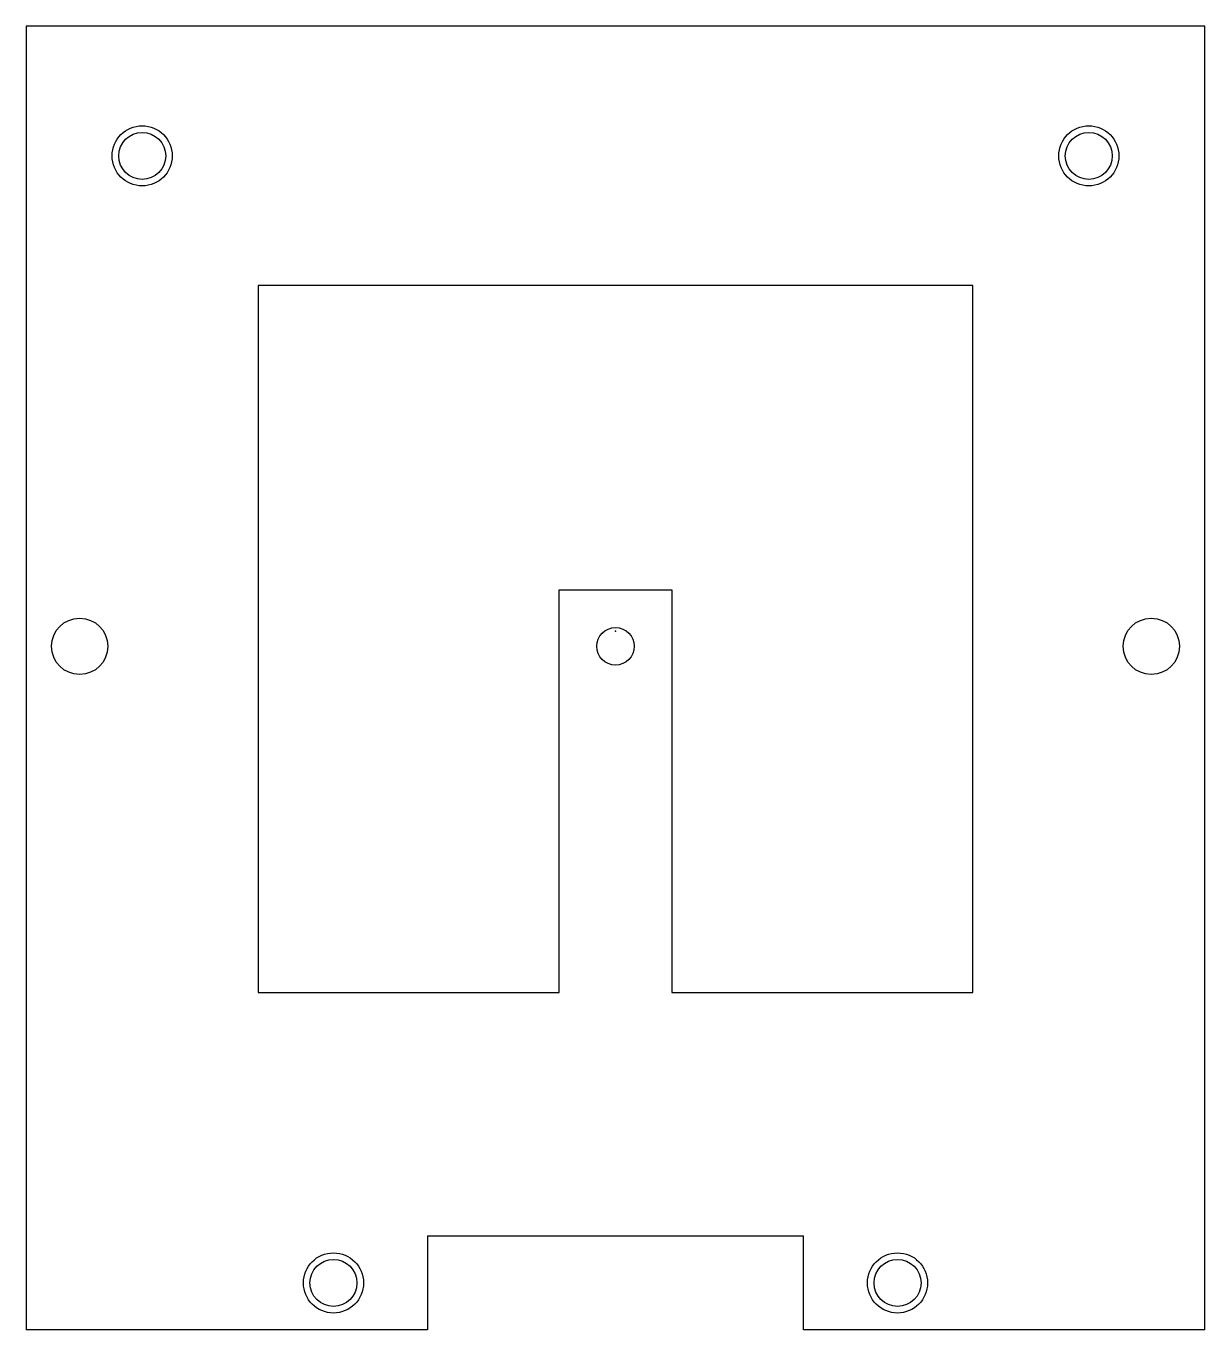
# Model space of a CAD drawing. Header units: millimetres. Extents: x -31.4 to 31.4, y -37.2 to 32.2.
import ezdxf

# ---------------------------------------------------------------- set-up
doc = ezdxf.new("R2010")
doc.units = ezdxf.units.MM
doc.header["$PDSIZE"] = -1

msp = doc.modelspace()

# ---------------------------------------------------------------- linework, layer by layer
at = {"color": 7, "linetype": 'Continuous', "lineweight": 25}
for p, q in [((-31.35, 32.185), (-31.35, -37.185)), ((31.35, 32.185), (-31.35, 32.185)), ((31.35, -37.185), (31.35, 32.185)), ((19, 18.375), (-19, 18.375)), ((-19, 18.375), (-19, -19.225)), ((19, -19.225), (19, 18.375)), ((-3, -19.225), (-3, 2.185)), ((-3, 2.185), (3, 2.185)), ((3, 2.185), (3, -19.225)), ((-19, -19.225), (-3, -19.225)), ((3, -19.225), (19, -19.225)), ((-10, -32.185), (10, -32.185)), ((-10, -32.185), (-10, -37.185)), ((10, -37.185), (10, -32.185)), ((-10, -37.185), (-31.35, -37.185)), ((31.35, -37.185), (10, -37.185))]:
    msp.add_line(p, q, dxfattribs=at)
for centre, radius in [((-25.175, 25.28), 1.6), ((-25.175, 25.28), 1.25), ((25.175, 25.28), 1.6), ((25.175, 25.28), 1.25), ((-28.5, -0.815), 1.5), ((0, -0.815), 1), ((28.5, -0.815), 1.5), ((-15, -34.685), 1.6), ((15, -34.685), 1.6), ((-15, -34.685), 1.25), ((15, -34.685), 1.25)]:
    msp.add_circle(centre, radius, dxfattribs=at)
at = {"color": 7, "linetype": 'Continuous'}
msp.add_point((0, 0), dxfattribs=at)

doc.saveas('drawing.dxf')
